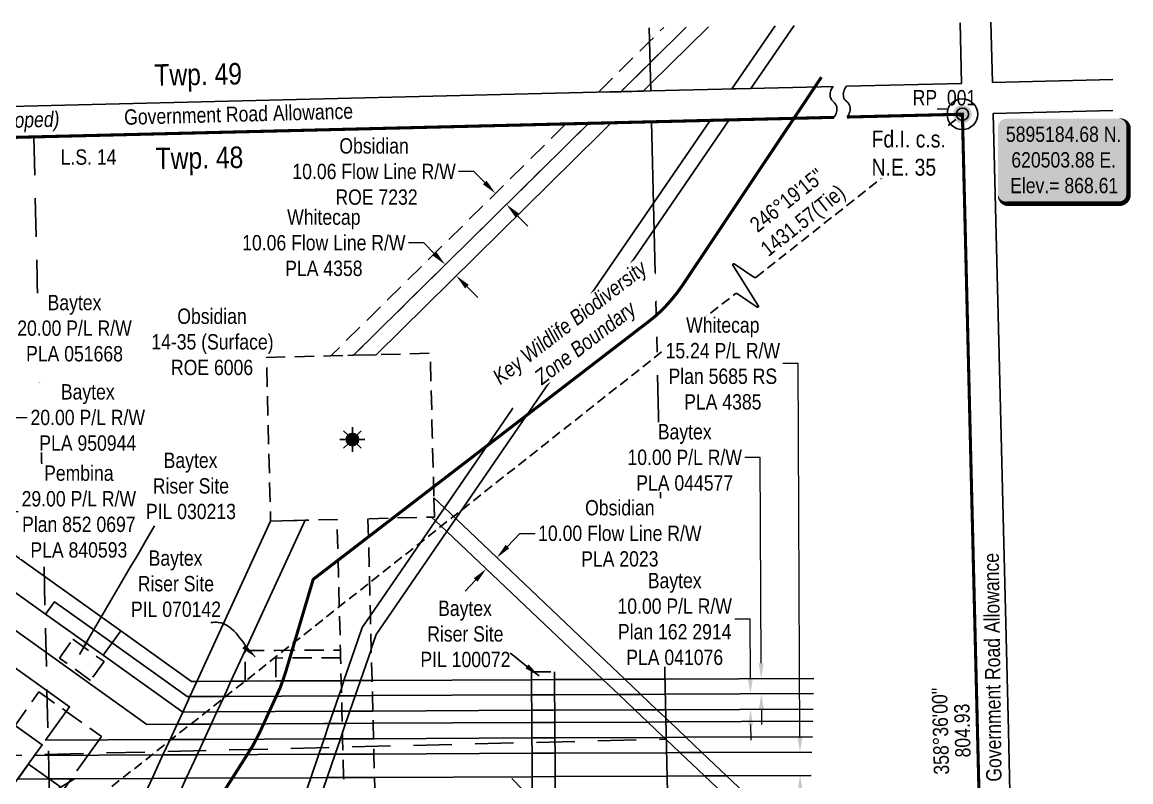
# Model space of a CAD drawing. Extents: x 618800 to 623115, y 5893885 to 5897441.
# Drawn here: x 619289 to 620011, y 5894735 to 5895230 of the extents above; entities that cross this region are included whole.
import ezdxf
from ezdxf.enums import TextEntityAlignment as Align

# ---------------------------------------------------------------- set-up
doc = ezdxf.new("R2010")
doc.units = 0
doc.header["$LTSCALE"] = 5
doc.header["$PDSIZE"] = 0.5
for name, pattern in [('DASHDOT2', [12.7, 6.35, -3.175, 0, -3.175]), ('foc-ACCESSROAD', [3.75, 2.5, -1.25]), ('foc-FLOWLINE', [3.75, 2.5, -1.25]), ('foc-LSD', [8, 5, -3]), ('foc-QUARTERLINE', [33, 25, -3, 2, -3]), ('foc-TIELINE', [1.875, 1.25, -0.625])]:
    doc.linetypes.add(name, pattern=pattern)
doc.layers.get('Defpoints').update_dxf_attribs({"color": 9})
for name, color, linetype in [('35', 37, 'Continuous'), ('AB_SEC_N83UTMz11', 7, 'Continuous'), ('AS-WILDLIFE', 131, 'DASHDOT2'), ('C-FLOWLINE', 13, 'foc-FLOWLINE'), ('C-RW', 13, 'Continuous'), ('C-WS', 13, 'foc-ACCESSROAD'), ('C-WS-S', 8, 'Continuous'), ('D-TXT', 6, 'Continuous'), ('DETAIL-T', 7, 'Continuous'), ('F-RW', 190, 'Continuous'), ('F-WS', 190, 'foc-ACCESSROAD'), ('L-BD', 7, 'Continuous'), ('L-MON', 1, 'Continuous'), ('L-ROAD-T', 7, 'Continuous'), ('L-SEC', 7, 'Continuous'), ('L-SECQ', 8, 'foc-QUARTERLINE'), ('L-SECTION-LSD', 7, 'foc-LSD'), ('L-TIE', 7, 'foc-TIELINE')]:
    doc.layers.add(name, color=color, linetype=linetype)
for name, color, linetype, lineweight in [('C-FLOWLINE-T', 13, 'Continuous', 9), ('C-WS-T', 13, 'Continuous', 9), ('F-RW-T', 190, 'Continuous', 9), ('F-WS-T', 190, 'Continuous', 9), ('T-TEXT', 48, 'Continuous', 18)]:
    doc.layers.add(name, color=color, linetype=linetype, lineweight=lineweight)
doc.styles.add('100L', font='ARIALN.TTF', dxfattribs={"height": 11})
doc.styles.add('80', font='ARIALN.TTF', dxfattribs={"height": 10})
doc.styles.add('80CG', font='ARIALN.TTF', dxfattribs={"height": 10})
doc.styles.add('80L', font='ARIALN.TTF', dxfattribs={"height": 10})
doc.styles.add('80LS', font='ARIALNI.TTF', dxfattribs={"height": 10})
doc.styles.get("Standard").update_dxf_attribs({"font": 'ARIALN.TTF'})
doc.dimstyles.new('Compass 5 000', dxfattribs={"dimscale": 5, "dimtxt": 9, "dimasz": 2, "dimexe": 0.2, "dimexo": 0.0625, "dimgap": 0.5, "dimtad": 0, "dimtih": 1, "dimtoh": 1, "dimzin": 0, "dimdsep": 46, "dimtxsty": '80CG', "dimcen": 0.1, "dimse1": 1, "dimse2": 1, "dimclrd": 256, "dimclrt": 256, "dimaunit": 1, "dimadec": 4, "dimazin": 0, "dimtfac": 0.06, "dimtofl": 0, "dimtmove": 0, "dimatfit": 1, "dimfxl": 0.2, "dimtolj": 1, "dimtzin": 0, "dimlwd": -1, "dimarcsym": 0})

# ---------------------------------------------------------------- blocks, each defined once
blk = doc.blocks.new('*D425')
at = {"layer": 'C-FLOWLINE-T', "transparency": 16777216}
for p, q in [((619605.22, 5894888.31), (619613.37, 5894896.89)), ((619613.37, 5894896.89), (619623.37, 5894896.89)), ((619584.54, 5894866.54), (619577.65, 5894859.3))]:
    blk.add_line(p, q, dxfattribs=at)
for points in [[(619604.01, 5894889.46), (619606.43, 5894887.16), (619598.33, 5894881.06)], [(619583.33, 5894867.69), (619585.74, 5894865.4), (619591.42, 5894873.79)]]:
    blk.add_solid(points, dxfattribs=at)
at = {"layer": 'Defpoints', "color": 0, "transparency": 16777216}
for p in [(619598.33, 5894881.06), (619602.76, 5894876.85), (619595.85, 5894869.58)]:
    blk.add_point(p, dxfattribs=at)
at = {"layer": 'C-FLOWLINE-T', "transparency": 16777216, "insert": (619678.37, 5894896.89), "char_height": 10, "attachment_point": 5, "style": '80CG', "bg_fill": 3, "box_fill_scale": 1.1, "bg_fill_color": 256, "bg_fill_true_color": 13158600, "bg_fill_transparency": 0}
blk.add_mtext('\\A1;Obsidian\\P10.00 Flow Line R/W^JPLA 2023', dxfattribs=at)
blk = doc.blocks.new('*D426')
at = {"layer": 'C-FLOWLINE-T', "transparency": 16777216}
for p, q in [((619550.74, 5895086.1), (619540.74, 5895086.1)), ((619557.76, 5895078.99), (619550.74, 5895086.1)), ((619578.88, 5895057.59), (619585.9, 5895050.47))]:
    blk.add_line(p, q, dxfattribs=at)
for points in [[(619558.95, 5895080.16), (619556.58, 5895077.82), (619564.79, 5895071.87)], [(619580.07, 5895058.76), (619577.69, 5895056.42), (619571.86, 5895064.71)]]:
    blk.add_solid(points, dxfattribs=at)
at = {"layer": 'Defpoints', "color": 0, "transparency": 16777216}
for p in [(619579.06, 5895085.95), (619586.13, 5895078.79), (619564.79, 5895071.87)]:
    blk.add_point(p, dxfattribs=at)
at = {"layer": 'C-FLOWLINE-T', "transparency": 16777216, "insert": (619485.74, 5895086.1), "char_height": 10, "attachment_point": 5, "style": '80CG'}
blk.add_mtext('\\A1;Whitecap\\P10.06 Flow Line R/W\\PPLA 4358', dxfattribs=at)
blk = doc.blocks.new('*D429')
at = {"layer": 'Defpoints', "color": 0, "transparency": 16777216}
for p in [(619472.77, 5894791.02), (619763.39, 5894792.35), (619472.81, 5894781.02)]:
    blk.add_point(p, dxfattribs=at)
at = {"layer": 'F-RW-T', "transparency": 16777216}
for p, q in [((619763.16, 5894841.12), (619753.16, 5894841.12)), ((619763.34, 5894802.35), (619763.16, 5894841.12)), ((619763.48, 5894772.35), (619763.53, 5894762.35))]:
    blk.add_line(p, q, dxfattribs=at)
for points in [[(619765.01, 5894802.36), (619761.68, 5894802.35), (619763.39, 5894792.35)], [(619765.15, 5894772.36), (619761.81, 5894772.34), (619763.43, 5894782.35)]]:
    blk.add_solid(points, dxfattribs=at)
at = {"layer": 'F-RW-T', "transparency": 16777216, "insert": (619714.08, 5894841.12), "char_height": 10, "attachment_point": 5, "style": '80CG', "bg_fill": 3, "box_fill_scale": 1.1, "bg_fill_color": 256, "bg_fill_true_color": 13158600, "bg_fill_transparency": 0}
blk.add_mtext('\\A1;Baytex\\P10.00 P/L R/W\\PPlan 162 2914\\PPLA 041076', dxfattribs=at)
blk = doc.blocks.new('*D430')
at = {"layer": 'Defpoints', "color": 0, "transparency": 16777216}
for p in [(619770.38, 5894802.33), (619776.08, 5894802.36), (619776.13, 5894792.41)]:
    blk.add_point(p, dxfattribs=at)
at = {"layer": 'F-RW-T', "transparency": 16777216}
for p, q in [((619769.68, 5894946.37), (619759.68, 5894946.37)), ((619770.33, 5894812.33), (619769.68, 5894946.37)), ((619770.48, 5894782.38), (619770.53, 5894772.38))]:
    blk.add_line(p, q, dxfattribs=at)
for points in [[(619772, 5894812.34), (619768.67, 5894812.32), (619770.38, 5894802.33)], [(619772.15, 5894782.39), (619768.81, 5894782.37), (619770.43, 5894792.38)]]:
    blk.add_solid(points, dxfattribs=at)
at = {"layer": 'F-RW-T', "transparency": 16777216, "insert": (619720.6, 5894946.37), "char_height": 10, "attachment_point": 5, "style": '80CG', "bg_fill": 3, "box_fill_scale": 1.1, "bg_fill_color": 256, "bg_fill_true_color": 13158600, "bg_fill_transparency": 0}
blk.add_mtext('\\A1;Baytex\\P10.00 P/L R/W\\PPLA 044577', dxfattribs=at)
blk = doc.blocks.new('*D431')
at = {"layer": 'Defpoints', "color": 0, "transparency": 16777216}
for p in [(619182.02, 5894955.96), (619170.68, 5894940.09), (619207.6, 5894937.68)]:
    blk.add_point(p, dxfattribs=at)
at = {"layer": 'F-RW-T', "transparency": 16777216}
for p, q in [((619213.42, 5894945.82), (619273.91, 5895030.49)), ((619273.91, 5895030.49), (619283.91, 5895030.49)), ((619190.45, 5894913.67), (619184.64, 5894905.53))]:
    blk.add_line(p, q, dxfattribs=at)
for points in [[(619212.06, 5894946.79), (619214.77, 5894944.85), (619207.6, 5894937.68)], [(619189.09, 5894914.64), (619191.81, 5894912.7), (619196.26, 5894921.81)]]:
    blk.add_solid(points, dxfattribs=at)
at = {"layer": 'F-RW-T', "transparency": 16777216, "insert": (619323.45, 5895030.49), "char_height": 10, "attachment_point": 5, "style": '80CG', "bg_fill": 3, "box_fill_scale": 1.1, "bg_fill_color": 256, "bg_fill_true_color": 13158600, "bg_fill_transparency": 0}
blk.add_mtext('\\A1;Baytex\\P20.00 P/L R/W\\PPLA 051668', dxfattribs=at)
blk = doc.blocks.new('*D434')
at = {"layer": 'Defpoints', "color": 0, "transparency": 16777216}
for p in [(619621.92, 5894722.86), (619602.28, 5894704.19), (619612.62, 5894693.31)]:
    blk.add_point(p, dxfattribs=at)
at = {"layer": 'F-RW-T', "transparency": 16777216}
for p, q in [((619615.03, 5894730.11), (619608.14, 5894737.35)), ((619639.15, 5894704.73), (619652.09, 5894691.12)), ((619652.09, 5894691.12), (619662.09, 5894691.12))]:
    blk.add_line(p, q, dxfattribs=at)
for points in [[(619616.23, 5894731.25), (619613.82, 5894728.96), (619621.92, 5894722.86)], [(619640.36, 5894705.88), (619637.94, 5894703.59), (619632.26, 5894711.98)]]:
    blk.add_solid(points, dxfattribs=at)
at = {"layer": 'F-RW-T', "transparency": 16777216, "insert": (619701.18, 5894691.12), "char_height": 10, "attachment_point": 5, "style": '80CG', "bg_fill": 3, "box_fill_scale": 1.1, "bg_fill_color": 256, "bg_fill_true_color": 13158600, "bg_fill_transparency": 0}
blk.add_mtext('\\A1;Baytex\\P15.00 P/L R/W\\PPlan 102 6865\\PPLA 100213', dxfattribs=at)
blk = doc.blocks.new('*D435')
at = {"layer": 'Defpoints', "color": 0, "transparency": 16777216}
for p in [(619180.33, 5894883.98), (619162.64, 5894859.25), (619231.31, 5894847.53)]:
    blk.add_point(p, dxfattribs=at)
at = {"layer": 'F-RW-T', "transparency": 16777216}
for p, q in [((619237.13, 5894855.66), (619276.73, 5894911.06)), ((619276.73, 5894911.06), (619286.73, 5894911.06)), ((619207.81, 5894814.66), (619202, 5894806.53))]:
    blk.add_line(p, q, dxfattribs=at)
for points in [[(619235.77, 5894856.63), (619238.49, 5894854.7), (619231.31, 5894847.53)], [(619206.46, 5894815.63), (619209.17, 5894813.69), (619213.63, 5894822.8)]]:
    blk.add_solid(points, dxfattribs=at)
at = {"layer": 'F-RW-T', "transparency": 16777216, "insert": (619326.27, 5894911.06), "char_height": 10, "attachment_point": 5, "style": '80CG', "bg_fill": 3, "box_fill_scale": 1.1, "bg_fill_color": 256, "bg_fill_true_color": 13158600, "bg_fill_transparency": 0}
blk.add_mtext('\\A1;Pembina\\P29.00 P/L R/W\\PPlan 852 0697\\PPLA 840593', dxfattribs=at)
blk = doc.blocks.new('*D436')
at = {"layer": 'Defpoints', "color": 0, "transparency": 16777216}
for p in [(619203.38, 5894892.11), (619217.81, 5894881.79), (619191.75, 5894875.84)]:
    blk.add_point(p, dxfattribs=at)
at = {"layer": 'F-RW-T', "transparency": 16777216}
for p, q in [((619223.62, 5894889.92), (619282.54, 5894972.33)), ((619282.54, 5894972.33), (619292.54, 5894972.33)), ((619200.36, 5894857.39), (619194.54, 5894849.26))]:
    blk.add_line(p, q, dxfattribs=at)
for points in [[(619222.27, 5894890.89), (619224.98, 5894888.95), (619217.81, 5894881.79)], [(619199, 5894858.36), (619201.72, 5894856.42), (619206.18, 5894865.52)]]:
    blk.add_solid(points, dxfattribs=at)
at = {"layer": 'F-RW-T', "transparency": 16777216, "insert": (619332.08, 5894972.33), "char_height": 10, "attachment_point": 5, "style": '80CG', "bg_fill": 3, "box_fill_scale": 1.1, "bg_fill_color": 256, "bg_fill_true_color": 13158600, "bg_fill_transparency": 0}
blk.add_mtext('\\A1;Baytex\\P20.00 P/L R/W\\PPLA 950944', dxfattribs=at)
blk = doc.blocks.new('*D443')
at = {"layer": 'C-FLOWLINE-T', "transparency": 16777216}
for p, q in [((619583.42, 5895132.5), (619573.42, 5895132.5)), ((619590.45, 5895125.39), (619583.42, 5895132.5)), ((619611.57, 5895103.99), (619618.59, 5895096.87))]:
    blk.add_line(p, q, dxfattribs=at)
for points in [[(619591.63, 5895126.56), (619589.26, 5895124.22), (619597.47, 5895118.27)], [(619612.75, 5895105.16), (619610.38, 5895102.82), (619604.54, 5895111.1)]]:
    blk.add_solid(points, dxfattribs=at)
at = {"layer": 'Defpoints', "color": 0, "transparency": 16777216}
for p in [(619599.19, 5895119.97), (619597.47, 5895118.27), (619606.26, 5895112.8)]:
    blk.add_point(p, dxfattribs=at)
at = {"layer": 'C-FLOWLINE-T', "transparency": 16777216, "insert": (619518.42, 5895132.5), "char_height": 10, "attachment_point": 5, "style": '80CG'}
blk.add_mtext('\\A1;Obsidian\\P10.06 Flow Line R/W\\P ROE 7232', dxfattribs=at)
blk = doc.blocks.new('*D444')
at = {"layer": 'Defpoints', "color": 0, "transparency": 16777216}
for p in [(619553.97, 5894753.34), (619554.04, 5894738.14), (619795.68, 5894739.21)]:
    blk.add_point(p, dxfattribs=at)
at = {"layer": 'F-RW-T', "transparency": 16777216}
for p, q in [((619794.49, 5895007.49), (619784.49, 5895007.49)), ((619795.57, 5894764.41), (619794.49, 5895007.49)), ((619795.73, 5894729.22), (619795.77, 5894719.22))]:
    blk.add_line(p, q, dxfattribs=at)
for points in [[(619797.24, 5894764.42), (619793.9, 5894764.4), (619795.61, 5894754.41)], [(619797.39, 5894729.22), (619794.06, 5894729.21), (619795.68, 5894739.21)]]:
    blk.add_solid(points, dxfattribs=at)
at = {"layer": 'F-RW-T', "transparency": 16777216, "insert": (619745.4, 5895007.49), "char_height": 10, "attachment_point": 5, "style": '80CG', "bg_fill": 3, "box_fill_scale": 1.1, "bg_fill_color": 256, "bg_fill_true_color": 13158600, "bg_fill_transparency": 0}
blk.add_mtext('\\A1;Whitecap\\P15.24 P/L R/W\\PPlan 5685 RS\\PPLA 4385', dxfattribs=at)
blk = doc.blocks.new('GAS')
h = blk.add_hatch(color=255)
h.dxf.hatch_style = 1
edge = h.paths.add_edge_path()
edge.add_arc((0, 0), 0.9, 0, 360)
for p, q in [((0, 0.81), (0, 1.62)), ((-0.81, 0), (-1.62, 0)), ((-0.57, 0.57), (-1.14, 1.14)), ((0.57, 0.57), (1.14, 1.14)), ((1.62, 0), (0.81, 0)), ((-0.57, -0.57), (-1.14, -1.14)), ((0, -0.81), (0, -1.62)), ((1.14, -1.14), (0.57, -0.57))]:
    blk.add_line(p, q)
blk.add_circle((0, 0), 0.8)
blk = doc.blocks.new('fdia')
at = {"color": 255, "const_width": 1}
blk.add_lwpolyline([(-0.5, 0, 1), (0.5, 0, 1)], format="xyb", close=True, dxfattribs=at)
blk = doc.blocks.new('Fdiaa')
blk.add_blockref('fdia', (0, 0))
blk = doc.blocks.new('fdib')
at = {"color": 1, "const_width": 1.6}
blk.add_lwpolyline([(-0.4, 0, 1), (0.4, 0, 1)], format="xyb", close=True, dxfattribs=at)
at = {"color": 1}
blk.add_circle((0, 0), 0.8, dxfattribs=at)
blk = doc.blocks.new('Fdibb')
blk.add_blockref('fdib', (0, 0))
blk = doc.blocks.new('fdicc')
for name in ['Fdibb', 'Fdiaa']:
    blk.add_blockref(name, (0, 0))
blk = doc.blocks.new('FDI')
blk.add_blockref('fdicc', (0, 0))
blk = doc.blocks.new('*U479')
h = blk.add_hatch(color=254)
edge = h.paths.add_edge_path()
edge.add_line((-36.5, -28.5), (36.5, -28.5))
edge.add_arc((36.5, -22.5), 6, 270, 360)
edge.add_line((42.5, -22.5), (42.5, 21))
edge.add_arc((36.5, 21), 6, 0, 90)
edge.add_line((36.5, 27), (-36.5, 27))
edge.add_arc((-36.5, 21), 6, 90, 180)
edge.add_line((-42.5, 21), (-42.5, -22.5))
edge.add_arc((-36.5, -22.5), 6, 180, 270)
at = {"color": 1, "flags": 128}
blk.add_lwpolyline([(-36.5, -28.5, 3, 3, 0), (36.5, -28.5, 3, 3, 0.414214), (42.5, -22.5, 3, 3, 0), (42.5, 21, 3, 0, 0.414214), (36.5, 27, 0, 0, 0), (-36.5, 27, 0, 0, 0.414214), (-42.5, 21, 0, 0, 0), (-42.5, -22.5, 0, 3, 0.414214)], format="xyseb", close=True, dxfattribs=at)
blk.add_lwpolyline([(-18.84, -11.25, 0, 10, 0), (0, 0, 5, 5, 0)], format="xyseb", dxfattribs=at)
at = {"color": 1, "style": '80'}
blk.add_attdef('ENTER_TEXT_001', (-35.99, -5), '', height=10, dxfattribs=at)
blk = doc.blocks.new('linebrk')
blk.add_lwpolyline([(0, 0.00175, -0.346152), (-0.00019, 0.0015), (-0.00314, 0.00055, 0.772575), (-0.00312, 0.00036), (0.00312, -0.00036, -0.772575), (0.00314, -0.00055), (0.00019, -0.0015, 0.346152), (0, -0.00175)], format="xyb")

msp = doc.modelspace()

# ---------------------------------------------------------------- linework, layer by layer
at = {"layer": '35', "color": 3}
msp.add_circle((619901.328, 5895169.861), 9.996, dxfattribs=at)
at = {"layer": 'AB_SEC_N83UTMz11'}
for p, q in [((619921.431, 5895170.353), (619999.151, 5895172.254)), ((619931.255, 5894768.339), (619921.431, 5895170.353)), ((619941.078, 5894366.325), (619931.255, 5894768.339))]:
    msp.add_line(p, q, dxfattribs=at)
msp.add_lwpolyline([(619999.151, 5895192.369), (619920.927, 5895190.457), (619919.94, 5895229.803)], dxfattribs=at)
at = {"layer": 'AS-WILDLIFE', "const_width": 1.999}
msp.add_lwpolyline([(619826.293, 5895168.026), (619901.328, 5895169.861), (619923.208, 5894274.15)], dxfattribs=at)
at = {"layer": 'C-FLOWLINE', "flags": 128}
msp.add_lwpolyline([(619721.505, 5895226.53), (619698.074, 5895203.406), (619678.954, 5895184.537), (619664.261, 5895184.176), (619697.731, 5895217.21), (619706.932, 5895226.29)], dxfattribs=at)
msp.add_lwpolyline([(619658.051, 5895163.909), (619505.034, 5895012.903), (619490.325, 5895012.528), (619643.354, 5895163.548), (619658.051, 5895163.909)], close=True, dxfattribs=at)
at = {"layer": 'C-RW', "flags": 128}
for points in [[(619736.078, 5895226.77), (619698.417, 5895189.604), (619693.649, 5895184.897), (619678.954, 5895184.537), (619698.074, 5895203.406), (619721.505, 5895226.53)], [(619367.105, 5894722.285), (619374.02, 5894737.32), (619381.043, 5894752.589), (619385.65, 5894762.604), (619390.263, 5894772.633), (619393.883, 5894780.566), (619398.566, 5894790.684), (619403.091, 5894800.522), (619412.81, 5894821.652), (619451.078, 5894904.853), (619473.5, 5894905.425), (619434.458, 5894820.544), (619425.298, 5894800.628), (619420.771, 5894790.784), (619416.159, 5894780.757), (619412.469, 5894772.736), (619407.856, 5894762.706), (619403.249, 5894752.691), (619396.226, 5894737.421), (619389.308, 5894722.38)], [(619234.016, 5894808.153), (619302.442, 5894759.217), (619297.421, 5894752.206), (619381.043, 5894752.589), (619403.249, 5894752.691), (619482.399, 5894753.057), (619493.046, 5894753.105), (619498.223, 5894753.129), (619518.34, 5894753.221), (619621.207, 5894753.691), (619636.216, 5894753.76), (619708.853, 5894754.093), (619717.513, 5894754.131), (619731.827, 5894754.196), (619803.419, 5894754.518)], [(619802.999, 5894739.257), (619747.811, 5894739.005), (619733.52, 5894738.942), (619709.218, 5894738.833), (619636.331, 5894738.508), (619621.322, 5894738.441), (619518.728, 5894737.986), (619498.61, 5894737.893), (619487.81, 5894737.842), (619477.175, 5894737.785), (619396.226, 5894737.421), (619374.02, 5894737.32), (619323.447, 5894737.094), (619306.931, 5894737.02), (619286.478, 5894736.927)]]:
    msp.add_lwpolyline(points, dxfattribs=at)
msp.add_lwpolyline([(619672.743, 5895164.269), (619665.123, 5895156.749), (619519.744, 5895013.278), (619505.034, 5895012.903), (619658.051, 5895163.909), (619672.743, 5895164.269)], close=True, dxfattribs=at)
at = {"layer": 'C-WS', "flags": 128}
msp.add_lwpolyline([(619514.437, 5894906.467), (619516.043, 5894843.376), (619516.595, 5894821.726), (619516.451, 5894821.056), (619517.12, 5894801.084), (619517.372, 5894791.227), (619517.627, 5894781.224), (619517.83, 5894773.217), (619518.085, 5894763.212), (619518.34, 5894753.221), (619518.728, 5894737.986), (619519.11, 5894722.979), (619520.987, 5894649.267), (619521.376, 5894634.017), (619521.77, 5894618.526), (619522.158, 5894603.28), (619522.526, 5894587.989), (619522.878, 5894574.385), (619523.657, 5894544.282), (619523.75, 5894540.558), (619523.972, 5894532.094), (619516.823, 5894531.911), (619503.866, 5894531.58), (619503.729, 5894539.85), (619502.347, 5894591.234), (619501.957, 5894606.493), (619501.569, 5894621.734), (619501.175, 5894637.23), (619500.786, 5894652.482), (619498.993, 5894722.89), (619498.61, 5894737.893), (619498.223, 5894753.129), (619497.968, 5894763.12), (619497.866, 5894767.148), (619497.713, 5894773.125), (619497.509, 5894781.132), (619497.254, 5894791.135), (619497.131, 5894795.989), (619497.004, 5894800.985), (619496.623, 5894815.958), (619496.495, 5894820.955), (619494.329, 5894905.955), (619473.5, 5894905.425), (619451.078, 5894904.853), (619448.363, 5895011.459), (619490.325, 5895012.528), (619505.034, 5895012.903), (619519.744, 5895013.278), (619554.971, 5895014.177), (619556.328, 5894960.872), (619557.37, 5894919.987), (619557.687, 5894907.568), (619555.875, 5894907.523), (619514.437, 5894906.467)], close=True, dxfattribs=at)
at = {"layer": 'F-RW', "flags": 128}
for points in [[(619791.802, 5895227.689), (619763.657, 5895186.605), (619751.26, 5895186.303), (619779.473, 5895227.486)], [(619472.014, 5894722.753), (619477.175, 5894737.785), (619482.399, 5894753.057), (619485.833, 5894763.065), (619489.271, 5894773.087), (619492.024, 5894781.107), (619495.463, 5894791.126), (619497.131, 5894795.989), (619498.848, 5894800.994), (619505.714, 5894821), (619510.739, 5894835.645), (619516.043, 5894843.376), (619558.404, 5894905.123), (619564.169, 5894913.525), (619700.297, 5895111.958), (619737.241, 5895165.845), (619749.631, 5895166.147), (619700.708, 5895094.789), (619571.55, 5894906.511), (619565.79, 5894898.114), (619519.806, 5894831.085), (619516.595, 5894821.726), (619516.451, 5894821.056), (619509.498, 5894801.046), (619506.111, 5894791.175), (619502.672, 5894781.155), (619499.92, 5894773.135), (619497.866, 5894767.148), (619496.481, 5894763.113), (619493.046, 5894753.105), (619487.81, 5894737.842), (619482.651, 5894722.809)], [(619198.772, 5894943.987), (619353.569, 5894833.4), (619347.995, 5894825.604), (619342.184, 5894817.497), (619304.672, 5894844.28), (619162.026, 5894946.273)], [(619162.026, 5894946.273), (619304.672, 5894844.28), (619342.184, 5894817.497), (619393.883, 5894780.566), (619416.159, 5894780.757), (619492.024, 5894781.107), (619496.4, 5894781.127), (619497.509, 5894781.132), (619502.672, 5894781.155), (619517.627, 5894781.224), (619620.995, 5894781.698), (619636.004, 5894781.766), (619688.139, 5894782.006), (619702.495, 5894782.071), (619708.183, 5894782.098), (619708.524, 5894782.1), (619804.189, 5894782.52)], [(619803.969, 5894774.523), (619710.878, 5894774.105), (619708.375, 5894774.092), (619696.535, 5894774.038), (619636.064, 5894773.76), (619621.056, 5894773.692), (619517.83, 5894773.217), (619499.92, 5894773.135), (619497.713, 5894773.125), (619496.437, 5894773.119), (619489.271, 5894773.087), (619485.789, 5894773.071), (619412.469, 5894772.736), (619390.263, 5894772.633), (619370.596, 5894772.543), (619166.24, 5894918.659)], [(619166.24, 5894918.659), (619370.596, 5894772.543), (619390.263, 5894772.633), (619412.469, 5894772.736), (619485.789, 5894773.071), (619489.271, 5894773.087), (619496.437, 5894773.119), (619497.713, 5894773.125), (619499.92, 5894773.135), (619517.83, 5894773.217), (619621.056, 5894773.692), (619636.064, 5894773.76), (619696.535, 5894774.038), (619708.375, 5894774.092), (619710.878, 5894774.105), (619803.969, 5894774.523)], [(619749.259, 5894724.004), (619733.52, 5894738.942), (619717.513, 5894754.131), (619708.651, 5894762.541), (619707.027, 5894764.083), (619696.535, 5894774.038), (619688.139, 5894782.006), (619677.646, 5894791.963), (619667.257, 5894801.823), (619646.306, 5894821.704), (619565.79, 5894898.114), (619558.404, 5894905.123), (619555.875, 5894907.523), (619557.687, 5894907.568), (619557.37, 5894919.987), (619564.169, 5894913.525), (619571.55, 5894906.511), (619660.713, 5894821.776), (619681.636, 5894801.893), (619692.016, 5894792.03), (619702.495, 5894782.071), (619708.316, 5894776.539), (619710.878, 5894774.105), (619721.355, 5894764.148), (619731.827, 5894754.196), (619747.811, 5894739.005), (619763.528, 5894724.068)], [(619154.6, 5894902.38), (619320.169, 5894783.998), (619304.601, 5894762.232), (619385.65, 5894762.604), (619407.856, 5894762.706), (619485.833, 5894763.065), (619496.481, 5894763.113), (619497.968, 5894763.12), (619518.085, 5894763.212), (619621.131, 5894763.686), (619636.14, 5894763.755), (619707.027, 5894764.083), (619708.614, 5894764.09), (619721.355, 5894764.148), (619803.694, 5894764.516)], [(619803.694, 5894764.516), (619721.355, 5894764.148), (619708.614, 5894764.09), (619707.027, 5894764.083), (619636.14, 5894763.755), (619621.131, 5894763.686), (619518.085, 5894763.212), (619497.968, 5894763.12), (619496.481, 5894763.113), (619485.833, 5894763.065), (619407.856, 5894762.706), (619385.65, 5894762.604), (619304.601, 5894762.232), (619320.169, 5894783.998), (619154.6, 5894902.38)], [(619136.873, 5894877.598), (619119.115, 5894852.876), (619284.705, 5894734.452), (619302.442, 5894759.217), (619136.873, 5894877.598)], [(619804.189, 5894782.52), (619708.524, 5894782.1), (619708.183, 5894782.098), (619702.495, 5894782.071), (619688.139, 5894782.006), (619636.004, 5894781.766), (619620.995, 5894781.698), (619517.627, 5894781.224), (619502.672, 5894781.155), (619497.509, 5894781.132), (619496.4, 5894781.127), (619492.024, 5894781.107), (619416.159, 5894780.757), (619393.883, 5894780.566), (619342.184, 5894817.497), (619304.672, 5894844.28), (619310.492, 5894852.419), (619347.995, 5894825.604), (619396.847, 5894790.675), (619398.566, 5894790.684), (619420.771, 5894790.784), (619495.463, 5894791.126), (619496.355, 5894791.13), (619497.254, 5894791.135), (619506.111, 5894791.175), (619517.372, 5894791.227), (619620.919, 5894791.703), (619635.928, 5894791.772), (619677.646, 5894791.963), (619692.016, 5894792.03), (619707.944, 5894792.103), (619708.453, 5894792.105), (619804.465, 5894792.534)], [(619804.465, 5894792.534), (619708.453, 5894792.105), (619707.944, 5894792.103), (619692.016, 5894792.03), (619677.646, 5894791.963), (619635.928, 5894791.772), (619620.919, 5894791.703), (619517.372, 5894791.227), (619506.111, 5894791.175), (619497.254, 5894791.135), (619496.355, 5894791.13), (619495.463, 5894791.126), (619420.771, 5894790.784), (619398.566, 5894790.684), (619396.847, 5894790.675), (619347.995, 5894825.604), (619353.569, 5894833.4), (619399.616, 5894800.506), (619403.091, 5894800.522), (619425.298, 5894800.628), (619434.541, 5894800.677), (619454.534, 5894800.776), (619497.004, 5894800.985), (619498.848, 5894800.994), (619509.498, 5894801.046), (619517.12, 5894801.084), (619620.844, 5894801.594), (619635.853, 5894801.668), (619667.257, 5894801.823), (619681.636, 5894801.893), (619707.707, 5894802.023), (619804.739, 5894802.495)], [(619803.419, 5894754.518), (619731.827, 5894754.196), (619717.513, 5894754.131), (619708.853, 5894754.093), (619636.216, 5894753.76), (619621.207, 5894753.691), (619518.34, 5894753.221), (619498.223, 5894753.129), (619493.046, 5894753.105), (619482.399, 5894753.057), (619403.249, 5894752.691), (619381.043, 5894752.589), (619297.421, 5894752.206), (619302.442, 5894759.217), (619234.016, 5894808.153)], [(619286.478, 5894736.927), (619293.425, 5894746.683), (619306.931, 5894737.02), (619314.461, 5894731.632)], [(619259.734, 5894698.356), (619300.504, 5894723.155), (619306.064, 5894726.53), (619314.461, 5894731.632), (619323.447, 5894737.094), (619374.02, 5894737.32), (619396.226, 5894737.421), (619477.175, 5894737.785), (619487.81, 5894737.842), (619498.61, 5894737.893), (619518.728, 5894737.986), (619621.322, 5894738.441), (619636.331, 5894738.508), (619709.218, 5894738.833), (619733.52, 5894738.942), (619747.811, 5894739.005), (619802.999, 5894739.257)]]:
    msp.add_lwpolyline(points, dxfattribs=at)
msp.add_lwpolyline([(619636.502, 5894716.015), (619582.368, 5894664.547), (619572.026, 5894675.424), (619621.443, 5894722.409), (619621.436, 5894723.433), (619621.322, 5894738.441), (619621.207, 5894753.691), (619621.131, 5894763.686), (619621.056, 5894773.692), (619620.995, 5894781.698), (619620.919, 5894791.703), (619620.844, 5894801.594), (619635.853, 5894801.668), (619635.928, 5894791.772), (619636.004, 5894781.766), (619636.064, 5894773.76), (619636.14, 5894763.755), (619636.216, 5894753.76), (619636.331, 5894738.508), (619636.445, 5894723.5), (619636.502, 5894716.015)], close=True, dxfattribs=at)
at = {"layer": 'F-WS'}
for points in [[(619342.683, 5894813.391), (619333.953, 5894801.182), (619313.605, 5894815.731), (619322.335, 5894827.94), (619342.683, 5894813.391)], [(619496.495, 5894820.955), (619496.623, 5894815.958), (619454.458, 5894815.749), (619454.534, 5894800.776), (619434.541, 5894800.677), (619434.458, 5894820.544), (619454.433, 5894820.745), (619496.495, 5894820.955)], [(619635.853, 5894801.668), (619635.928, 5894791.772), (619620.919, 5894791.703), (619620.844, 5894801.594), (619620.872, 5894806.663), (619635.861, 5894806.732), (619635.853, 5894801.668)]]:
    msp.add_lwpolyline(points, close=True, dxfattribs=at)
msp.add_lwpolyline([(619284.817, 5894771.894), (619300.237, 5894793.659), (619318.099, 5894781.019), (619318.099, 5894781.019), (619340.979, 5894764.692), (619339.393, 5894762.412), (619332.216, 5894752.365), (619321.374, 5894737.093), (619319.776, 5894734.862), (619316.541, 5894730.225), (619311.994, 5894723.923), (619307.654, 5894718.04), (619300.504, 5894723.154), (619287.162, 5894732.694)], dxfattribs=at)
at = {"layer": 'L-SEC'}
for p, q in [((619900.824, 5895189.965), (619899.832, 5895229.471)), ((618894.431, 5895165.357), (619698.532, 5895185.018)), ((619698.532, 5895185.018), (619809.488, 5895187.731)), ((619809.488, 5895187.731), (619817.196, 5895187.92)), ((619825.802, 5895188.13), (619900.824, 5895189.965)), ((619826.293, 5895168.026), (619901.328, 5895169.861)), ((619901.328, 5895169.861), (619920.974, 5894365.838)), ((618894.926, 5895145.254), (619699.031, 5895164.914)), ((619699.031, 5895164.914), (619809.259, 5895167.609)), ((619809.259, 5895167.609), (619817.688, 5895167.816))]:
    msp.add_line(p, q, dxfattribs=at)
at = {"layer": 'L-SEC', "flags": 128}
for points in [[(619817.196, 5895187.92, 0.0981962), (619815.475, 5895184.47, 0.1150249), (619815.35, 5895181.169, 0.1891018), (619817.442, 5895177.868, -0.1891018), (619819.534, 5895174.566, -0.1150249), (619819.409, 5895171.265, -0.0981962), (619817.688, 5895167.816)], [(619825.802, 5895188.13, 0.0981962), (619824.081, 5895184.68, 0.1150249), (619823.955, 5895181.38, 0.1891018), (619826.048, 5895178.078, -0.1891018), (619828.14, 5895174.777, -0.1150249), (619828.014, 5895171.476, -0.0981962), (619826.293, 5895168.026)]]:
    msp.add_lwpolyline(points, format="xyb", dxfattribs=at)
at = {"layer": 'L-SECQ'}
for p, q in [((619697.509, 5895226.134), (619698.532, 5895185.018)), ((619699.031, 5895164.914), (619720.445, 5894269.184))]:
    msp.add_line(p, q, dxfattribs=at)
at = {"layer": 'L-SECTION-LSD', "flags": 128}
for points in [[(619296.979, 5895155.084), (619316.002, 5894350.902)], [(618904.337, 5894743.136), (619708.643, 5894762.85)]]:
    msp.add_lwpolyline(points, dxfattribs=at)
at = {"layer": 'L-TIE', "flags": 128}
msp.add_lwpolyline([(619767.126, 5895063.731), (619901.328, 5895169.861)], dxfattribs=at)

# ---------------------------------------------------------------- block references
at = {"layer": 'C-WS-S', "color": 6, "xscale": 5.000000000000021, "yscale": 5.000000000000021, "zscale": 5.000000000000021}
msp.add_blockref('GAS', (619504.329, 5894958.021), dxfattribs=at)
at = {"layer": 'DETAIL-T', "color": 5}
ref = msp.add_blockref('*U479', (619966.963, 5895140.066), dxfattribs=dict(at, xscale=0.99964455, yscale=0.99964455, zscale=0.99964455))
ref.add_attrib('ENTER_TEXT_001', '5895184.68 N.', (619929.657, 5895151.835), dxfattribs={"layer": '0', "color": 1, "height": 9.99645, "style": '80'})
ref.add_attrib('ENTER_TEXT_002', '620503.88 E.', (619933.179, 5895135.133), dxfattribs={"layer": '0', "color": 1, "height": 9.99645, "style": '80'})
ref.add_attrib('ENTER_TEXT_003', 'Elev.= 868.61', (619932.388, 5895118.431), dxfattribs={"layer": '0', "color": 1, "height": 9.99645, "style": '80'})
at = {"layer": 'L-TIE', "color": 5, "xscale": 4998.22275, "yscale": 4998.22275, "zscale": 4998.22275, "rotation": 308.3378488791411}
msp.add_blockref('linebrk', (619760.277, 5895058.314), dxfattribs=at)

# ---------------------------------------------------------------- texts
at = {"layer": '35', "color": 3, "style": '80'}
msp.add_attdef('RP_001', (619868.978, 5895175.614), 'RP', height=9.9964, dxfattribs=at)
at = {"layer": 'C-WS-T', "insert": (619370.493, 5895043.308), "char_height": 9.99645, "attachment_point": 1, "style": '80L'}
msp.add_mtext_dynamic_manual_height_columns('\\pi19.856;Obsidian\\P\\pi2.9457;14-35 (Surface)\\P\\pi15.741;ROE 6006', width=83.53085, gutter_width=50, heights=[0], dxfattribs=at)
at = {"layer": 'D-TXT', "color": 3, "char_height": 13.995, "attachment_point": 1, "rotation": 0.89546, "style": '80L'}
for s, insert in [('Twp. 49', (619375.302, 5895202.366)), ('Twp. 48', (619376.152, 5895147.997))]:
    msp.add_mtext_dynamic_manual_height_columns(s, width=56.46469, gutter_width=47.5, heights=[0], dxfattribs=dict(at, insert=insert))
at = {"layer": 'L-BD', "style": '80L'}
for s, height, p in [("358°36'00''", 9.99645, (619887.04, 5894768.157)), ('804.93', 9.9964, (619901.281, 5894768.505))]:
    msp.add_text(s, height=height, rotation=91.4, dxfattribs=at).set_placement(p, align=Align.MIDDLE)
at = {"layer": 'L-BD', "insert": (619783.989, 5895117.765), "char_height": 9.99645, "width": 66.50153, "attachment_point": 2, "rotation": 38.337849}
msp.add_mtext('246°19\'15" 1431.57(Tie)', dxfattribs=at)
at = {"layer": 'L-ROAD-T', "style": '80L'}
for height, rotation, p in [(10, 1.555862, (619430.228, 5895169.947)), (9.99645, 90.688351, (619920.93, 5894809.666))]:
    msp.add_text('Government Road Allowance', height=height, rotation=rotation, dxfattribs=at).set_placement(p, align=Align.MIDDLE_CENTER)
at = {"layer": 'T-TEXT', "style": '80LS'}
msp.add_text('(Undeveloped)', height=10, rotation=1.555862, dxfattribs=at).set_placement((619276.097, 5895165.761), align=Align.MIDDLE_CENTER)

# ---------------------------------------------------------------- dimensions: what is measured, and where the dimension line sits
at = {"layer": 'C-FLOWLINE-T', "color": 6}
dim = msp.add_aligned_dim(p1=(619586.126, 5895078.788), p2=(619579.056, 5895085.952), distance=20.049, text='Whitecap\\P10.06 Flow Line R/W\\PPLA 4358', dimstyle='Compass 5 000', dxfattribs=at)
dim.commit()
dim.dimension.update_dxf_attribs({"geometry": '*D426', "text_midpoint": (619485.737, 5895086.105)})

# ---------------------------------------------------------------- leaders
at = {"layer": 'F-WS-T', "path_type": 1}
msp.add_leader([(619441.039, 5894816.49), (619416.991, 5894838.959), (619412.286, 5894838.959)], dimstyle='Compass 5 000', override={"dimgap": 0.5, "dimtad": 0}, dxfattribs=at)

# ---------------------------------------------------------------- next in the draw order: texts
at = {"layer": 'AS-WILDLIFE', "insert": (619593.681, 5895000.655), "char_height": 9.99645, "attachment_point": 1, "rotation": 37.555932, "style": '80L', "bg_fill": 3, "box_fill_scale": 1.15, "bg_fill_color": 256, "bg_fill_true_color": 256, "bg_fill_transparency": 0}
msp.add_mtext_dynamic_manual_height_columns('\\pi1.0005;{\\fArial Narrow|b0|i1|c0|p34;Key Wildlife Biodiversity \\P\\pi22.49;Zone Boundary}', width=123.70404, gutter_width=50, heights=[0], dxfattribs=at)
at = {"layer": 'L-MON', "insert": (619842.217, 5895159.186), "char_height": 10.9961, "attachment_point": 1, "style": '100L', "bg_fill": 3, "box_fill_scale": 1.15, "bg_fill_color": 256, "bg_fill_true_color": 256, "bg_fill_transparency": 0}
msp.add_mtext_dynamic_manual_height_columns('Fd.I. c.s.\\PN.E. 35', width=50.08567, gutter_width=55, heights=[0], dxfattribs=at)
at = {"layer": 'L-SECTION-LSD', "insert": (619314.464, 5895146.964), "char_height": 9.9964, "attachment_point": 1, "style": '100L', "bg_fill": 3, "box_fill_scale": 1.5, "bg_fill_color": 256, "bg_fill_transparency": 0}
msp.add_mtext_dynamic_manual_height_columns('L.S. 14', width=36.9982, gutter_width=55, heights=[0], dxfattribs=at)

# ---------------------------------------------------------------- next in the draw order: linework, layer by layer
at = {"layer": 'AS-WILDLIFE', "const_width": 1.999}
msp.add_lwpolyline([(618873.152, 5895212.539), (618874.327, 5895164.866), (618874.823, 5895144.762), (618894.926, 5895145.254), (619170.312, 5895151.987), (619230.937, 5895153.469), (619699.031, 5895164.914), (619817.688, 5895167.816)], dxfattribs=at)
at = {"layer": 'AS-WILDLIFE', "const_width": 2, "flags": 128}
msp.add_lwpolyline([(619809.559, 5895193.997), (619719.5, 5895059), (619715.625, 5895053.5), (619711.5, 5895048.5), (619707, 5895043.5), (619702.25, 5895039), (619697.312, 5895035), (619478.813, 5894867), (619460.688, 5894806), (619459.5, 5894802.5), (619457.187, 5894796), (619455.75, 5894793), (619444.312, 5894768), (619443.063, 5894765.5), (619440, 5894759.5), (619437.875, 5894756), (619358.75, 5894631), (619339.375, 5894586), (619336.125, 5894574.5), (619367.938, 5894492), (619385, 5894455.5), (619386.937, 5894451.5), (619389, 5894446), (619395.625, 5894427), (619397.75, 5894420), (619398.188, 5894418.5), (619403.563, 5894397), (619436.078, 5894264.285)], dxfattribs=at)
at = {"layer": 'L-TIE', "flags": 128}
msp.add_lwpolyline([(619193.299, 5894609.934), (619753.428, 5895052.898)], dxfattribs=at)

# ---------------------------------------------------------------- next in the draw order: block references
at = {"layer": 'L-MON', "color": 6, "xscale": 5.000000000000016, "yscale": 5.000000000000016, "zscale": 5.000000000000016}
msp.add_blockref('FDI', (619901.328, 5895169.861), dxfattribs=at)

# ---------------------------------------------------------------- next in the draw order: dimensions: what is measured, and where the dimension line sits
at = {"layer": 'C-FLOWLINE-T', "color": 6}
dim = msp.add_aligned_dim(p1=(619606.264, 5895112.803), p2=(619599.194, 5895119.968), distance=2.419, text='Obsidian\\P10.06 Flow Line R/W\\P ROE 7232', dimstyle='Compass 5 000', dxfattribs=at)
dim.commit()
dim.dimension.update_dxf_attribs({"geometry": '*D443', "text_midpoint": (619518.424, 5895132.504)})

# ---------------------------------------------------------------- next in the draw order: dimensions: what is measured, and where the dimension line sits
dim = msp.add_linear_dim(base=(619598.331, 5894881.06), p1=(619595.854, 5894869.583), p2=(619602.76, 5894876.851), angle=46.458726, text='Obsidian\\P10.00 Flow Line R/W^JPLA 2023', dimstyle='Compass 5 000', override={"dimtfill": 1}, dxfattribs=at)
dim.commit()
dim.dimension.update_dxf_attribs({"geometry": '*D425', "text_midpoint": (619678.373, 5894896.889), "dimtype": 161})
at = {"layer": 'F-RW-T', "color": 6}
dim = msp.add_linear_dim(base=(619207.604, 5894937.681), p1=(619170.678, 5894940.086), p2=(619182.018, 5894955.96), angle=54.457057, text='Baytex\\P20.00 P/L R/W\\PPLA 051668', dimstyle='Compass 5 000', override={"dimtfill": 1}, dxfattribs=at)
dim.commit()
dim.dimension.update_dxf_attribs({"geometry": '*D431', "text_midpoint": (619323.45, 5895030.492), "dimtype": 161})

# ---------------------------------------------------------------- next in the draw order: dimensions: what is measured, and where the dimension line sits
for base, p1, p2, angle, text, picture, middle in [((619217.805, 5894881.789), (619191.748, 5894875.841), (619203.377, 5894892.106), 54.434842, 'Baytex\\P20.00 P/L R/W\\PPLA 950944', '*D436', (619332.081, 5894972.328)), ((619763.388, 5894792.353), (619472.812, 5894781.019), (619472.767, 5894791.022), 90.262434, 'Baytex\\P10.00 P/L R/W\\PPlan 162 2914\\PPLA 041076', '*D429', (619714.079, 5894841.121))]:
    dim = msp.add_linear_dim(base=base, p1=p1, p2=p2, angle=angle, text=text, dimstyle='Compass 5 000', override={"dimtfill": 1}, dxfattribs=at)
    dim.commit()
    dim.dimension.update_dxf_attribs({"geometry": picture, "text_midpoint": middle, "dimtype": 161})

# ---------------------------------------------------------------- next in the draw order: texts
at = {"layer": 'F-WS-T', "insert": (619369.434, 5894949.492), "char_height": 9.99645, "attachment_point": 1, "style": '80L'}
msp.add_mtext_dynamic_manual_height_columns('\\pi12.038;Baytex\\P\\pi4.9528;Riser Site\\P\\pi0.50014;PIL 030213', width=58.16276, gutter_width=50, heights=[0], dxfattribs=at)

# ---------------------------------------------------------------- next in the draw order: dimensions: what is measured, and where the dimension line sits
at = {"layer": 'F-RW-T', "color": 6}
for base, p1, p2, angle, text, picture, middle in [((619770.382, 5894802.327), (619776.132, 5894792.407), (619776.084, 5894802.355), 90.278649, 'Baytex\\P10.00 P/L R/W\\PPLA 044577', '*D430', (619720.596, 5894946.366)), ((619231.313, 5894847.53), (619162.644, 5894859.25), (619180.329, 5894883.984), 54.435093, 'Pembina\\P29.00 P/L R/W\\PPlan 852 0697\\PPLA 840593', '*D435', (619326.274, 5894911.056)), ((619621.916, 5894722.859), (619612.619, 5894693.308), (619602.276, 5894704.185), 133.555103, 'Baytex\\P15.00 P/L R/W\\PPlan 102 6865\\PPLA 100213', '*D434', (619701.177, 5894691.123))]:
    dim = msp.add_linear_dim(base=base, p1=p1, p2=p2, angle=angle, text=text, dimstyle='Compass 5 000', override={"dimtfill": 1}, dxfattribs=at)
    dim.commit()
    dim.dimension.update_dxf_attribs({"geometry": picture, "text_midpoint": middle, "dimtype": 161})

# ---------------------------------------------------------------- next in the draw order: texts
at = {"layer": 'F-WS-T', "insert": (619355.455, 5894885.82), "char_height": 9.99645, "attachment_point": 1, "style": '80L'}
msp.add_mtext_dynamic_manual_height_columns('\\pi16.251;Baytex\\P\\pi9.1666;Riser Site\\P\\pi4.7446;PIL 070142', width=66.5903, gutter_width=50, heights=[0], dxfattribs=at)

# ---------------------------------------------------------------- next in the draw order: dimensions: what is measured, and where the dimension line sits
at = {"layer": 'F-RW-T', "color": 6}
dim = msp.add_linear_dim(base=(619795.681, 5894739.215), p1=(619553.974, 5894753.337), p2=(619554.041, 5894738.143), angle=270.254245, text='Whitecap\\P15.24 P/L R/W\\PPlan 5685 RS\\PPLA 4385', dimstyle='Compass 5 000', override={"dimtfill": 1}, dxfattribs=at)
dim.commit()
dim.dimension.update_dxf_attribs({"geometry": '*D444', "text_midpoint": (619745.404, 5895007.493), "dimtype": 161})

# ---------------------------------------------------------------- next in the draw order: leaders
at = {"layer": 'F-WS-T', "path_type": 1}
msp.add_leader([(619326.698, 5894818.111), (619375.451, 5894901.752)], dimstyle='Compass 5 000', override={"dimgap": 0.5, "dimtad": 0}, dxfattribs=at)

# ---------------------------------------------------------------- next in the draw order: texts
at = {"layer": 'F-WS-T', "insert": (619548.083, 5894853.109), "char_height": 9.99645, "attachment_point": 1, "style": '80L'}
msp.add_mtext_dynamic_manual_height_columns('\\pi12.007;Baytex\\P\\pi4.9222;Riser Site\\P\\pi0.50012;PIL 100072', width=58.10136, gutter_width=50, heights=[0], dxfattribs=at)

# ---------------------------------------------------------------- next in the draw order: leaders
at = {"layer": 'F-WS-T', "path_type": 1}
msp.add_leader([(619625.805, 5894804.063), (619607.01, 5894818.917)], dimstyle='Compass 5 000', override={"dimgap": 0.5, "dimtad": 0}, dxfattribs=at)

doc.saveas('drawing.dxf')
